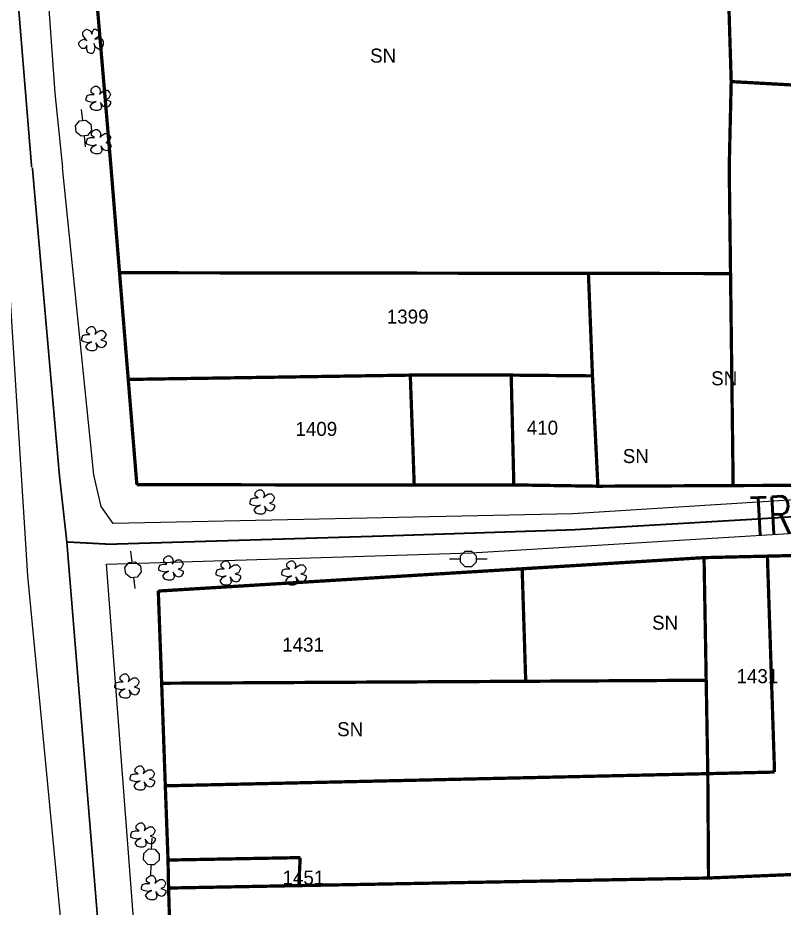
# Model space of a CAD drawing. Header units: millimetres. Extents: x 203684 to 206468, y 4869193 to 4871613.
# Drawn here: x 203898.5 to 203980.4, y 4870917.5 to 4871012.7 of the extents above; entities that cross this region are included whole.
import ezdxf
from ezdxf.enums import TextEntityAlignment as Align

# ---------------------------------------------------------------- set-up
doc = ezdxf.new("R2010")
doc.units = ezdxf.units.MM
for name, color, linetype in [('CD_MALHA_LOTES', 7, 'Continuous'), ('LT-POSTES', 7, 'Continuous'), ('RU-QUADRA', 210, 'Continuous'), ('SV-EIXO-RUA-N-PAV', 6, 'Continuous'), ('SV-EIXO-RUA-PAV', 20, 'Continuous'), ('SV-RUA-NAO-PAV', 7, 'Continuous'), ('SV-RUA-PAVIM', 7, 'Continuous'), ('SV-TXT-RUA-N-PAV', 7, 'Continuous'), ('Th_NmrPort', 1, 'Continuous'), ('VG-ARVORE-ISOLADA', 90, 'Continuous')]:
    doc.layers.add(name, color=color, linetype=linetype)
doc.styles.add('ARIAL', font='simplex.shx')

# ---------------------------------------------------------------- blocks, each defined once
blk = doc.blocks.new('COD092', base_point=(204504.092239, 4871060.025635))
at = {"layer": 'LT-POSTES'}
blk.add_line((204504.922233, 4871060.022296), (204506.0889, 4871060.022296), dxfattribs=at)
blk.add_lwpolyline([(204502.0889, 4871060.022296), (204503.255567, 4871060.022296), (204503.255567, 4871060.35563), (204503.755567, 4871060.85563), (204504.422233, 4871060.85563), (204504.922233, 4871060.35563), (204504.922233, 4871059.688963), (204504.422233, 4871059.188963), (204503.755567, 4871059.188963), (204503.255567, 4871059.688963), (204503.255567, 4871060.022296)], dxfattribs=at)
blk = doc.blocks.new('COD208', base_point=(204517.498181, 4871042.194979))
at = {"layer": 'VG-ARVORE-ISOLADA'}
blk.add_lwpolyline([(204517.064848, 4871042.628313), (204516.739848, 4871042.844979), (204516.739848, 4871043.169979), (204516.956515, 4871043.386646), (204517.173181, 4871043.494979), (204517.389848, 4871043.494979), (204517.606515, 4871043.278312), (204517.714848, 4871042.953312), (204517.606515, 4871042.628313), (204517.823181, 4871042.844979), (204518.148181, 4871043.061646), (204518.473181, 4871043.061646), (204518.689848, 4871042.844979), (204518.798181, 4871042.628313), (204518.581515, 4871042.194979), (204518.256515, 4871042.086646), (204518.581515, 4871041.978313), (204518.798181, 4871041.869979), (204518.798181, 4871041.653313), (204518.581515, 4871041.328313), (204518.364848, 4871041.219979), (204518.039848, 4871041.328313), (204517.714848, 4871041.761646), (204517.823181, 4871041.219979), (204517.714848, 4871041.003313), (204517.498181, 4871040.894979), (204517.173181, 4871040.894979), (204516.848182, 4871041.003313), (204516.631515, 4871041.328313), (204516.848182, 4871041.653313), (204517.281515, 4871041.869979), (204516.848182, 4871041.761646), (204516.414848, 4871041.869979), (204516.198182, 4871041.978313), (204516.198182, 4871042.194979), (204516.306515, 4871042.519979), (204516.631515, 4871042.628313)], close=True, dxfattribs=at)

msp = doc.modelspace()

# ---------------------------------------------------------------- linework, layer by layer
at = {"layer": 'CD_MALHA_LOTES', "const_width": 0.35}
for points in [[(203974.71, 4871005.86), (203974.33, 4871018.36)], [(203908.46, 4870996.68), (203906.77, 4871016.56)], [(203974.5, 4870996.67), (203974.71, 4871005.86)], [(203974.71, 4871005.86), (203987.18, 4871005.17)], [(203909.37, 4870985.44), (203908.46, 4870996.68)], [(203974.64, 4870985.35), (203974.5, 4870996.67)], [(203910.3, 4870974.04), (203909.37, 4870985.44)], [(203909.37, 4870985.44), (203959.46, 4870985.37)], [(203959.46, 4870985.37), (203974.64, 4870985.35)], [(203959.89, 4870974.42), (203959.46, 4870985.37)], [(203974.92, 4870962.7), (203974.64, 4870985.35)], [(203910.3, 4870974.04), (203940.43, 4870974.5)], [(203940.43, 4870974.5), (203951.21, 4870974.5)], [(203940.85, 4870962.75), (203940.43, 4870974.5)], [(203951.21, 4870974.5), (203959.89, 4870974.42)], [(203951.49, 4870962.77), (203951.21, 4870974.5)], [(203960.47, 4870962.63), (203959.89, 4870974.42)], [(203911.22, 4870962.8), (203910.3, 4870974.04)], [(203940.85, 4870962.75), (203911.22, 4870962.8)], [(203951.49, 4870962.77), (203940.85, 4870962.75)], [(203960.47, 4870962.63), (203951.49, 4870962.77)], [(203974.92, 4870962.7), (203960.47, 4870962.63)], [(203987.5, 4870962.74), (203974.92, 4870962.7)], [(203971.81, 4870955), (203978.58, 4870955.16)], [(203978.58, 4870955.16), (203985.36, 4870955.31)], [(203979.34, 4870932.09), (203978.58, 4870955.16)], [(203952.38, 4870953.81), (203971.81, 4870955)], [(203972.04, 4870941.9), (203971.81, 4870955)], [(203913.51, 4870951.43), (203952.38, 4870953.81)], [(203952.76, 4870941.79), (203952.38, 4870953.81)], [(203913.87, 4870941.58), (203913.51, 4870951.43)], [(203972.04, 4870941.9), (203952.76, 4870941.79)], [(203972.21, 4870931.92), (203972.04, 4870941.9)], [(203913.87, 4870941.58), (203952.76, 4870941.79)], [(203914.26, 4870930.62), (203913.87, 4870941.58)], [(203914.26, 4870930.62), (203972.21, 4870931.92)], [(203972.21, 4870931.92), (203979.34, 4870932.09)], [(203972.29, 4870920.77), (203972.21, 4870931.92)], [(203914.55, 4870922.69), (203914.26, 4870930.62)], [(203914.55, 4870922.69), (203928.67, 4870922.95)], [(203928.67, 4870922.95), (203928.52, 4870919.96)], [(203914.61, 4870919.7), (203914.55, 4870922.69)], [(203985.64, 4870921.33), (203972.29, 4870920.77)], [(203914.61, 4870919.7), (203928.52, 4870919.96)], [(203928.52, 4870919.96), (203972.29, 4870920.77)], [(203914.94, 4870908.29), (203914.61, 4870919.7)]]:
    msp.add_lwpolyline(points, dxfattribs=at)
at = {"layer": 'RU-QUADRA', "const_width": 0.18}
for points in [[(203906.77, 4871016.56), (203908.46, 4870996.68), (203909.37, 4870985.44), (203910.3, 4870974.04), (203911.22, 4870962.8), (203940.85, 4870962.75), (203951.49, 4870962.77), (203960.47, 4870962.63), (203974.92, 4870962.7), (203987.5, 4870962.74)], [(203914.94, 4870908.29), (203914.61, 4870919.7), (203914.55, 4870922.69), (203914.26, 4870930.62), (203913.87, 4870941.58), (203913.51, 4870951.43), (203952.38, 4870953.81), (203971.81, 4870955), (203978.58, 4870955.16), (203985.36, 4870955.31), (203994.66, 4870955.79), (204004.78, 4870956.32), (204014.35, 4870956.82), (204054.88, 4870958.05), (204055.33, 4870944.78), (204056.16, 4870934.35), (204057.16, 4870921.74), (204058.29, 4870901.35)]]:
    msp.add_lwpolyline(points, dxfattribs=at)
at = {"layer": 'SV-EIXO-RUA-N-PAV', "linetype": 'Continuous', "const_width": 0.18}
msp.add_lwpolyline([(203903.739, 4870956.675), (203908.303, 4870956.433), (203937.271, 4870957.303), (203957.879, 4870957.979), (203976.893, 4870959.091), (203995.955, 4870960.299), (204015.065, 4870961.458), (204034.997, 4870962.618), (204053.141, 4870963.343), (204059.446, 4870963.584), (204064.834, 4870964.623), (204069.666, 4870964.913), (204076.527, 4870963.947), (204089.67, 4870961.821), (204128.277, 4870954.283), (204145.624, 4870950.901), (204163.889, 4870947.808), (204200.95, 4870942.01), (204214.334, 4870940.125), (204219.018, 4870939.795)], dxfattribs=at)
at = {"layer": 'SV-EIXO-RUA-PAV', "linetype": 'Continuous', "const_width": 0.18}
for points in [[(203884.429, 4871184.777), (203890.247, 4871120.512), (203895.723, 4871048.719), (203899.982, 4870996.699)], [(203900.059, 4870996.677), (203902.953, 4870963.745), (203903.739, 4870956.675), (203906.994, 4870916.833), (203909.575, 4870887.26), (203912.493, 4870857.351), (203915.074, 4870827.554), (203917.543, 4870798.206), (203917.881, 4870793.015)]]:
    msp.add_lwpolyline(points, dxfattribs=at)
at = {"layer": 'SV-RUA-NAO-PAV'}
for points in [[(204059.058, 4870965.453, 6.9), (204023.094, 4870963.373, 6.927), (203989.431, 4870961.663, 7.035), (203957.809, 4870959.695, 6.719), (203908.682, 4870958.639, 6.512)], [(203907.979, 4870954.303, 6.575), (203946.963, 4870955.505, 6.412), (203990.819, 4870958.197, 7.053), (204027.304, 4870960.797, 7.053), (204059.475, 4870961.586, 6.9)]]:
    msp.add_polyline3d(points, dxfattribs=at)
at = {"layer": 'SV-RUA-PAVIM'}
for points in [[(203890.02, 4871185.623, 6.37), (203894.208, 4871133.196, 6.743), (203899.7, 4871043.086, 6.93), (203902.476, 4871004.607, 6.93), (203903.285, 4870996.675, 7.17)], [(203896.812, 4870996.675, 6.512), (203899.545, 4870953.051, 6.512), (203903.546, 4870911.119, 6.105), (203909.085, 4870850.903, 5.456), (203913.771, 4870802.237, 5.122), (203914.345, 4870793.035, 4.788), (203921.127, 4870792.997, 4.779), (203917.85, 4870840.045, 5.393), (203912.934, 4870889.361, 5.898), (203907.979, 4870954.303, 6.575)], [(203908.682, 4870958.639, 6.512), (203907.393, 4870960.477, 6.503), (203906.635, 4870963.854, 6.737), (203903.285, 4870996.675, 7.17)]]:
    msp.add_polyline3d(points, dxfattribs=at)

# ---------------------------------------------------------------- block references
at = {"layer": 'LT-POSTES'}
for p, rotation in [((203905.521, 4871000.882, 6.999), 96), ((203910.809, 4870953.704, 6.584), 97), ((203946.625, 4870954.84, 6.331), 180), ((203912.768, 4870923.032, 6.728), 87.99999999999999)]:
    msp.add_blockref('COD092', p, dxfattribs=dict(at, rotation=rotation))
at = {"layer": 'VG-ARVORE-ISOLADA', "rotation": 90}
msp.add_blockref('COD208', (203906.314, 4871010.159, 11.754), dxfattribs=at)
at = {"layer": 'VG-ARVORE-ISOLADA'}
for p in [(203907.104, 4871004.06, 9.598), (203907.141, 4870999.444, 9.598), (203906.627, 4870978.396, 9.598), (203924.629, 4870960.945, 9.598), (203914.868, 4870953.885, 7.811), (203920.981, 4870953.369, 7.811), (203927.996, 4870953.369, 8.659), (203910.18, 4870941.295, 7.811), (203911.794, 4870931.464, 7.992), (203911.889, 4870925.369, 7.811), (203913.026, 4870919.755, 9.074)]:
    msp.add_blockref('COD208', p, dxfattribs=at)

# ---------------------------------------------------------------- texts
at = {"layer": 'SV-TXT-RUA-N-PAV', "style": 'ARIAL', "width": 0.7}
msp.add_text('TRAVESSA', height=4, rotation=3, dxfattribs=at).set_placement((203976.857, 4870957.38))
at = {"layer": 'Th_NmrPort', "color": 1}
for s, p in [('SN', (203936.135, 4871008.635)), ('1399', (203937.918, 4870980.753)), ('SN', (203972.574, 4870974.16)), ('410', (203952.87, 4870968.885)), ('1409', (203928.16, 4870968.753)), ('SN', (203963.13, 4870965.852)), ('SN', (203966.256, 4870948.051)), ('1431', (203926.745, 4870945.702)), ('1431', (203975.274, 4870942.334)), ('SN', (203932.617, 4870936.671)), ('1451', (203926.78, 4870920.815))]:
    msp.add_text(s, height=1.5, dxfattribs=at).set_placement(p, align=Align.MIDDLE_LEFT)

doc.saveas('drawing.dxf')
